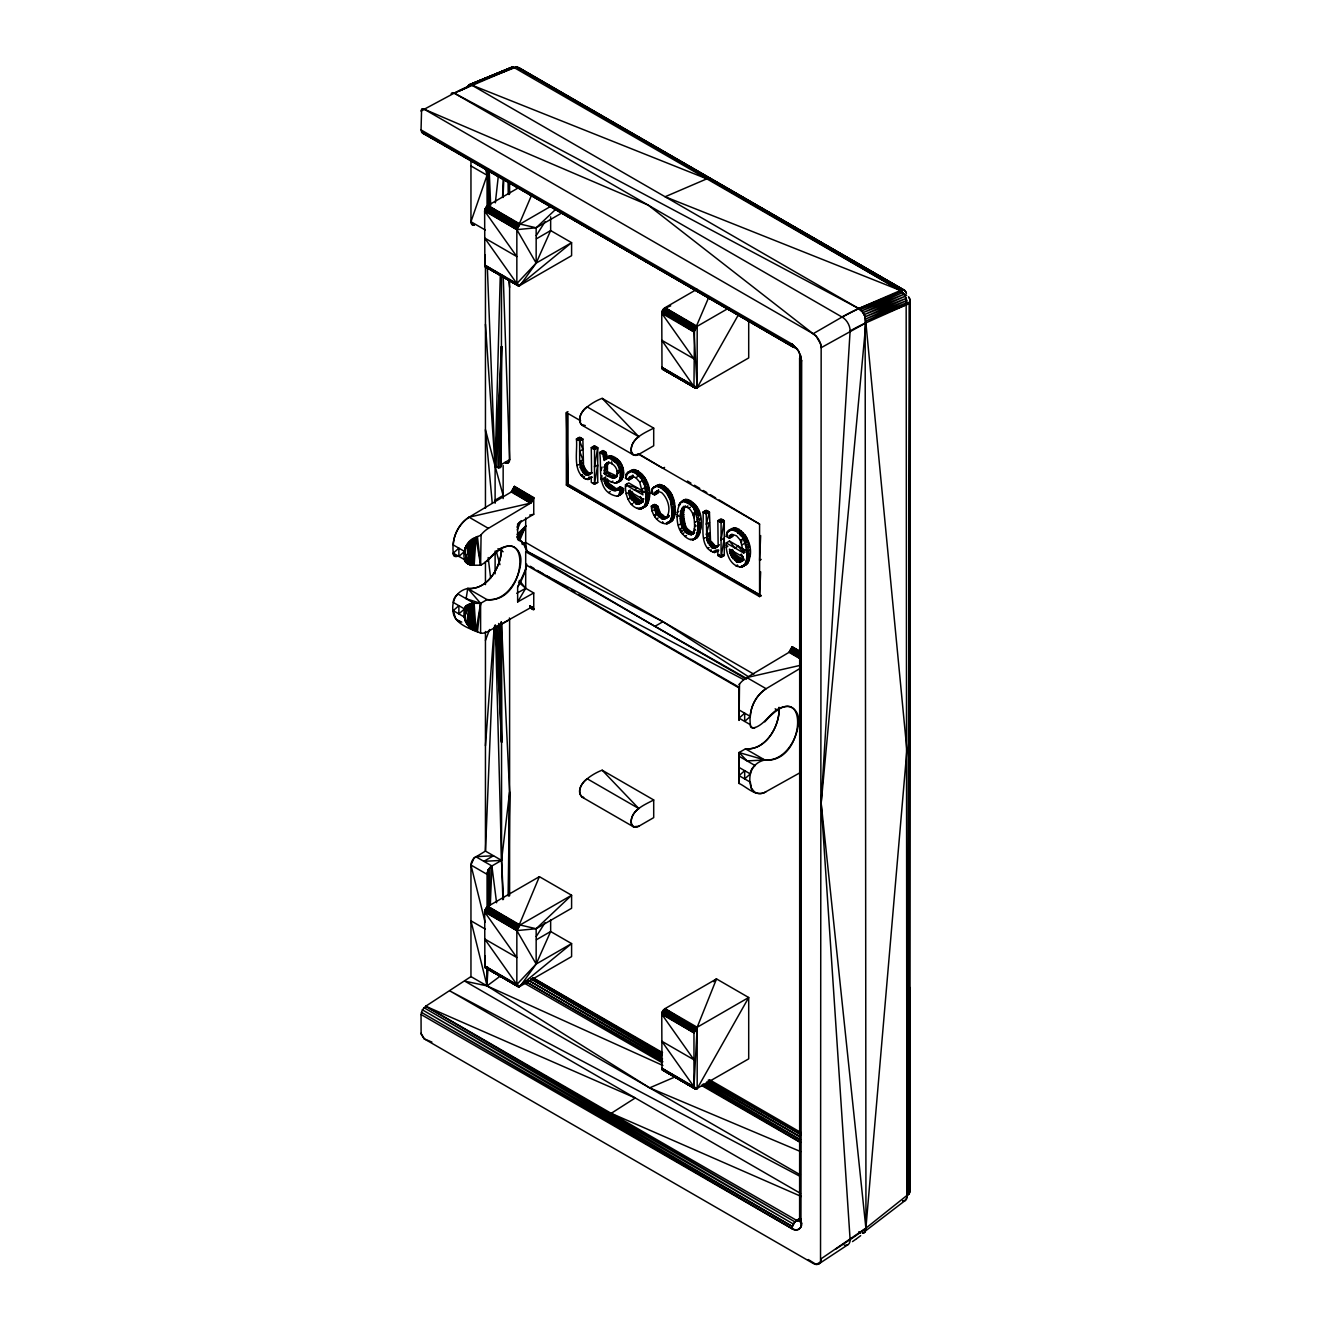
<?xml version="1.0" encoding="UTF-8"?>
<svg xmlns="http://www.w3.org/2000/svg" width="1331" height="1331" viewBox="0 0 1331 1331"><rect width="100%" height="100%" fill="white"/><g stroke="black" fill="none" stroke-linecap="round" stroke-linejoin="round"><path stroke-width="1.5" d="M620.329 486.763L617.102 488.627L618.066 489.509L618.715 487.695L619.68 488.593L613.874 490.573L613.857 487.396L606.137 485.565L604.191 481.156L604.191 477.912L605.805 476.98L604.191 479.543L605.788 480.225L606.137 485.565C609.282 489.509 615.371 492.969 619.68 488.593L620.329 486.763L623.557 488.627L623.557 490.823L621.627 494.051L617.102 496.247C595.539 492.187 602.178 467.996 599.665 452.457L602.893 450.593L606.104 452.44L607.402 458.663L605.805 458.163L609.032 456.317L608.383 458.03L615.155 457.681L615.155 461.94L618.066 462.29L621.943 465.417L620.013 471.823L623.557 473.952L619.68 479.243L620.645 480.125L616.453 482.82L620.961 480.624C627.733 472.023 620.828 457.032 609.997 455.784L604.84 458.696L604.191 460.526L602.893 454.304L599.665 452.457M801.312 772.013L766.14 791.612C756.557 797.968 747.107 787.103 739.054 783.427L739.054 752.547L745.493 748.837C765.907 750.568 779.7 726.16 779.201 707.959M739.054 689.109L739.054 720.404L739.52 683.951M800.596 630.445L800.164 356.558L799.681 1220.394L801.678 1223.122C802.51 1228.513 796.287 1232.107 792.028 1228.696L421.045 1014.505L422.393 1009.846L425.704 1006.236L470.958 976.605L470.958 865.034L474.002 858.096L485.449 851.091L494.683 625.32M492.27 503.384L485.449 429.663L495.115 466.233L500.14 467.497L501.205 466.233L501.554 346.31L495.115 466.233L495.115 503.251M617.102 473.42C617.667 468.695 614.273 464.419 609.997 462.772L606.77 463.088L604.84 465.218L604.191 473.553C607.369 476.831 617.817 481.406 617.102 473.42L618.715 472.488L617.102 471.224L618.715 470.292M451.176 93.802A4.559 2.712 61.8 0 1 454.237 93.153L842.057 317.044A11.38 7.021 60 0 1 850.11 330.986L821.16 803.225L865.899 1228.147L865.15 1232.073L862.405 1233.305L905.263 1200.446L906.96 1197.218L909.955 299.941L908.99 297.395M508.908 895.896L509.607 791.962L501.554 624.272A6.838 3.943 60 0 0 501.205 622.01L501.554 742.332L495.631 625.237M481.09 633.29C471.39 629.164 458.297 625.62 453.854 615.355C450.427 603.858 454.736 591.263 467.747 588.468L487.063 599.632C506.762 601.512 520.022 578.469 520.87 561.05C521.336 554.228 517.127 545.86 509.374 546.109C496.363 546.126 490.74 560.151 480.607 565.226L474.169 565.226L474.435 537.924L480.607 535.328A22.777 13.144 -60 0 1 488.377 528.357L530.587 503.135L533.748 497.594L514.432 486.447L511.27 491.988L469.061 517.193C456.716 525.046 450.976 540.852 453.588 555.01L454.653 556.275L458.08 555.942M487.262 969.284L487.063 985.905L649.644 1087.86L800.746 1151.631M488.011 906.96L488.477 869.576L491.888 865.965L501.554 860.392L509.607 791.962L508.109 895.896M500.14 467.497L501.554 346.31L496.713 467.164A6.838 3.943 60 0 0 501.554 464.369L509.607 459.727L509.607 279.543M498.493 467.797L501.554 346.31M487.529 967.521L487.063 985.905L662.888 1065.482M489.109 906.211L490.107 867.396M500.256 275.833L495.115 466.233L503.151 495.515L495.115 500.157M864.252 1232.855L865.965 1229.628L865.15 316.761L862.405 311.704L858.728 308.542L471.473 84.968L468.196 85.733L513.666 67.315L899.723 290.191A11.397 6.572 -60 0 1 906.444 293.552M903.05 1200.878A11.38 5.79 51.7 0 0 906.893 1195.72L906.161 298.41L904.082 294.251L899.723 290.191L516.594 66.949L470.891 84.685M502.602 197.071L503.218 178.371M739.054 783.427L739.054 752.547L764.809 759.984C785.207 761.748 799.033 737.307 798.517 719.123C798.5 712.201 792.694 705.147 785.307 706.578C771.265 708.292 766.523 724.779 753.363 728.09L750.651 726.526C748.039 712.368 753.795 696.562 766.14 688.709L801.312 667.696M501.454 547.607C501.953 565.791 488.128 590.232 467.747 588.468L466.116 598.7L480.607 603.342L487.063 599.632C529.222 603.925 532.383 509.74 487.063 561.516M487.812 967.288L487.063 985.905L464.835 981.163L800.38 1174.874M490.307 905.263L491.888 865.965L475.783 856.682A6.838 3.943 -60 0 0 470.958 865.034L485.1 922.233M473.071 629.829L474.169 603.342L458.08 594.059A6.838 3.943 -60 0 0 453.239 602.427L464.519 608.933C462.406 617.667 466.482 626.685 474.435 630.661L474.169 603.342L480.607 603.342L480.607 633.257A22.777 13.144 -60 0 0 488.377 631.26L530.587 607.735C534.28 605.904 534.912 612.759 530.237 607.601M760.65 535.561L759.585 560.351L761.182 559.419M760.65 571.814L759.585 596.604L566.357 485.05L566.357 412.543L567.971 411.612M502.985 197.537L503.85 179.119M485.199 254.703L485.166 266.699L519.473 285.683L571.598 255.668L571.598 242.658L550.651 230.562L536.493 238.748M485.199 955.641L485.166 967.637L519.473 986.637L571.598 956.606L571.598 943.596L550.651 931.517L536.493 939.686M694.898 1088.841L693.967 1086.762L693.967 1032.839L694.898 1029.662L697.178 1027.266L748.704 997.518L697.178 1088.608L694.898 1088.841L693.967 1086.762L697.178 1027.266L716.511 978.917L748.704 997.518L748.704 1058.86L695.997 1089.041L661.989 1069.409L661.757 1014.239L662.705 1011.078L664.984 1008.665L716.511 978.917L713.549 981.712M474.435 537.924C462.988 541.734 458.18 566.141 474.169 565.226L475.899 537.175L480.607 565.226L481.09 534.746M693.95 517.776C692.902 512.502 689.608 506.562 683.618 506.362C677.229 514.565 679.609 532.816 691.355 534.763C696.878 529.372 693.518 521.136 694.166 514.481M471.773 628.914L474.169 603.342L470.575 627.949L472.555 603.425L470.991 603.658L469.427 626.901L472.555 603.425L474.169 603.342L475.899 631.41L480.607 603.342L467.747 588.468C487.445 590.249 500.622 567.339 501.554 549.903M847.248 1245.034A11.38 6.572 56.5 0 0 850.11 1239.61L821.16 803.225L865.899 322.884L865.15 316.761L863.07 312.602L858.728 308.542L454.237 93.153L424.256 109.242L421.594 109.358L421.045 129.906L422.393 133L794.956 347.524L421.361 131.736L793.376 347.191L421.045 129.906L792.028 344.097L797.385 349.071L800.929 356.126L800.929 1226.949L798.85 1229.378L795.722 1229.96L792.028 1228.696L421.361 1012.309L792.344 1226.483L792.028 1228.696A6.838 3.943 -60 0 1 796.687 1220.427L800.064 1218.198M485.449 745.743L494.2 627.234M473.071 538.756L474.169 565.226L470.575 540.636L472.555 565.159L469.494 564.51L464.519 551.433L453.239 544.928C453.705 533.914 459.861 523.233 469.061 517.193L530.587 503.135L511.853 491.572L531.169 502.735L512.435 491.039L531.751 502.186L513.001 490.357L532.317 501.504L513.5 489.575L532.833 500.739L513.916 488.76L533.232 499.907L514.215 487.928L533.531 499.075L514.382 487.146L533.698 498.293L514.432 486.447L511.27 491.988L530.587 503.135L533.748 497.594L533.748 514.265L517.643 523.882L517.643 538.805A38.715 22.344 -60 0 1 526.727 551.167L654.919 626.352L745.909 678.061M517.376 986.238L484.867 967.138L518.874 986.787L484.867 967.138L484.7 911.286L487.861 906.411L539.388 876.663L571.598 895.247L571.598 908.274L536.16 928.722L516.844 930.585L484.634 911.985L484.867 910.487L487.861 906.411L520.072 924.995L536.16 928.722L571.598 895.247L520.072 924.995L517.792 927.408L516.844 930.585L516.844 984.491L518.308 986.77L485.166 967.637L518.874 986.787L571.598 943.596L536.16 964.043L516.844 984.491L517.792 986.587M748.704 321.104L748.704 357.923L697.178 387.67L694.898 387.903L693.967 385.807L694.483 329.556L697.178 326.311L729.172 307.844M755.143 727.458A6.838 3.943 -60 0 1 750.318 724.663L739.054 718.158L744.678 713.183L744.678 721.402L750.318 716.444C750.784 705.43 756.923 694.749 766.14 688.709L746.824 677.562A22.777 13.144 -60 0 0 739.054 684.533M800.963 651.874L792.178 646.799L789.017 652.34L746.824 677.562L800.397 665.317M636.8 472.039L637.116 474.618L640.344 472.771L640.66 475.35L645.186 478.278C641.858 487.379 652.656 505.88 639.063 508.924C628.748 506.645 624.921 494.234 625.503 484.783L628.714 482.92L644.404 491.988M658.429 490.274L657.78 493.169L654.553 495.032L651.325 493.169L651.974 489.176L653.904 487.03L659.71 484.501C666.365 485.815 670.974 491.688 673.27 497.761L670.059 499.624L666.831 493.402L666.165 487.678L662.622 486.946L668.428 492.47L671.007 493.202C667.863 502.802 677.396 517.177 666.831 523.865C657.88 523.932 651.624 514.465 651.325 506.213L654.553 504.349L657.78 506.213L660.359 513.15L664.884 516.844L668.761 516.91M653.904 487.03L656.499 486.347L661.008 487.878L664.884 491.206L668.112 489.342L671.656 498.692L673.919 500.306L672.954 503.784L670.691 502.17L671.989 494.849L668.761 496.696M576.423 439.03L579.65 440.894L579.65 461.574L583.194 462.622L579.967 464.469L583.51 465.517L582.895 472.156L585.457 474.718L588.036 475.117L591.596 473.137L591.28 447.615L594.491 445.752L597.719 447.615L597.719 482.421L594.508 484.284L591.28 482.421L591.28 476.98L589.65 478.544L585.457 479.06C572.097 470.941 577.754 451.592 576.423 439.03L579.634 437.184L582.862 439.047L583.51 465.517L586.106 470.292L588.685 472.854L591.263 473.254M691.687 503.717L694.582 504.083L694.25 506.296L691.355 505.93L691.687 503.717L696.845 511.054L699.108 512.136L698.143 515.064L695.88 513.982L697.178 507.211C679.026 483.902 672.005 519.34 681.023 532.051C698.975 555.376 706.744 519.606 697.178 507.211L693.95 509.074C697.877 518.341 700.522 530.936 693.95 539.521L699.108 534.979L696.845 534.13L700.722 528.84L697.827 526.527L699.424 523.432M865.899 1228.147L906.91 750.135L865.899 322.884L906.91 304.533L909.14 302.486L909.14 1193.707L865.899 1228.147L821.16 1258.743A11.114 6.405 60 0 1 820.528 1261.954L816.219 1264.433A11.114 6.405 60 0 1 813.125 1263.385L424.256 1038.879L421.112 1034.087L421.045 1014.505M468.412 625.836L470.991 603.658L469.494 604.074L467.464 624.738L470.991 603.658L472.555 603.425M628.082 472.122L630.661 471.44L635.186 472.954L639.063 476.282L642.274 474.435L645.834 483.785L648.097 485.399L645.735 492.104L649.162 492.553L645.951 498.759L648.946 498.942L645.735 500.805L648.097 502.802L645.186 506.562L639.063 508.924L640.993 508.958C656.882 501.937 649.245 473.204 633.889 469.577L628.082 472.122L626.136 474.269L625.503 478.245L628.731 480.108L631.942 478.262L632.591 475.367M666.831 523.865C678.028 520.571 675.566 506.362 673.27 497.761M745.144 550.152L729.455 541.068L726.227 542.932C725.511 552.764 730.187 566.856 741.733 567.106C757.638 560.118 749.969 531.352 734.612 527.741L726.876 532.433L726.227 536.41L729.455 538.273L732.682 536.41L732.998 534.962L730.103 535.378L729.455 538.273M694.25 506.296L693.95 509.074C693.301 504.865 680.191 499.092 682.321 502.436M461.774 622.126L455.818 619.231L453.239 610.646L458.879 605.672L458.879 613.89L464.519 608.933L466.116 605.921L470.991 603.658M495.332 202.828L498.326 175.958M477.43 632.075L480.607 603.342M655.201 517.16L655.518 514.398L653.904 515.33M472.555 565.159L469.427 541.684L470.991 564.926L467.464 543.847L469.494 564.51L466.715 563.129L464.885 548.721M693.301 532.084L694.266 532.417L692.969 533.847L690.074 534.563L690.706 531.768L684.899 531.585C686.879 523.116 680.391 514.049 685.548 505.93M687.811 531.951L692.969 533.847L693.285 532.716L687.495 533.615L688.127 529.721L685.232 529.372L683.934 526.444L681.988 517.709L683.602 514.615L680.707 512.302L684.899 507.194L682.321 507.793M469.494 604.074L466.632 623.59L464.519 617.151L466.715 605.455L469.494 604.074L464.519 617.151L464.885 619.847M592.228 472.738L589.017 474.585L589.966 473.054L584.176 473.437L584.791 468.429L581.58 470.292L582.895 472.156L586.106 470.292M582.862 439.047L579.65 440.894L582.862 449.379L579.65 451.242L582.862 459.711L579.65 461.574L580.299 467.381L581.58 470.292L581.913 466.449L584.492 471.224L587.387 471.573L586.755 474.917L589.65 474.185M608.383 456.716L611.611 456.167L611.944 459.544L618.383 460.077L617.75 465.085C620.396 470.242 622.143 477.796 617.75 482.471L615.172 483.17L611.295 482.022L604.191 477.912M715.579 547.657L718.158 546.209L716.228 547.257L710.737 546.509L709.44 512.119L706.212 510.255L702.984 512.102C704.332 524.015 698.06 548.139 714.614 552.548L717.842 550.052L717.842 555.493L721.069 557.356L724.28 555.493L724.28 520.687L721.053 518.824L717.842 520.687L718.158 546.209L714.614 548.189L712.018 547.79L706.861 540.453L706.212 513.966L702.984 512.102M713.632 546.858L716.544 546.126L713.316 547.989L713.965 544.645L711.07 544.296L706.545 537.541L707.826 533.714L709.756 535.694L708.142 543.364L711.37 541.501L715.246 545.926L717.825 546.326L714.614 548.189L718.158 546.209M470.958 865.034L487.063 874.334L488.477 869.576L487.063 874.334L487.063 907.393M696.962 289.26L664.984 307.727L661.757 313.301L661.989 368.454L695.997 388.103L697.178 387.67L693.967 331.901L709.074 296.563M766.14 791.612C760.933 795.339 752.265 793.742 750.934 786.871C747.506 775.374 751.815 762.779 764.809 759.984C806.985 764.293 810.13 670.109 764.809 721.868M800.946 652.19L792.178 646.799L789.017 652.34L801.312 659.444M651.325 506.213L654.553 508.076L657.131 515.014L661.657 518.707L665.55 518.774C672.022 511.403 668.295 498.726 661.657 492.603L657.131 491.072L655.201 492.137L654.553 495.032M691.355 534.763L694.582 532.916L692.004 532.5L686.829 528.44L683.618 530.304L684.899 523.516L682.637 522.434L683.934 519.14L680.391 516.461L681.988 513.367L682.637 509.374L681.672 509.058L683.934 506.861M698.143 534.646L696.845 537.158L695.88 536.842L700.073 532.267L698.792 531.751L701.038 524.68L697.827 526.527L701.038 522.501L697.827 524.347L700.389 518.308L697.178 520.171L699.757 514.132L696.529 515.995M501.205 466.233L501.554 275.883M503.201 275.783L509.607 459.727L508.176 462.855L504.765 462.506M584.176 478.328L584.492 476.648L580.948 475.367L582.545 474.435M687.495 507.51L687.811 505.83M710.737 551.4L711.053 549.72M468.063 563.911L464.519 551.433L465.318 547.44M620.961 480.624L617.75 482.471L622.908 477.38L621.943 473.254L623.224 469.959L618.715 467.264L619.664 461.375L616.453 463.221L609.997 458.43L606.77 457.648M741.417 542.449L742.066 539.338L740.452 540.27L743.663 553.014L745.277 552.082L743.663 550.818L745.277 549.886M466.715 605.455L464.519 608.933L464.802 607.585M628.731 480.108L629.363 477.23L632.275 476.814L630.328 479.177L627.117 479.177M731.068 534.846L731.068 537.341L727.841 537.341M631.942 491.322L635.17 498.609L641.625 502.336L637.116 504L637.116 500.273L630.994 498.826L632.591 493.319L630.328 492.254L628.731 493.185L630.012 497.178L635.835 503.8L638.398 504.199L642.94 502.003L640.411 496.613M631.626 496.247L630.328 492.254L629.363 495.182L634.205 496.962L633.889 502.136L640.344 502.136L639.712 503.85L641.642 501.72L642.291 498.809L628.731 490.973L630.328 490.041L628.731 493.185L628.731 490.973M642.607 477.563L641.958 480.142L644.537 480.857M656.166 513.367L658.096 508.043L652.939 507.144L652.939 505.281L656.166 505.281L654.885 509.906L659.394 511.503L658.745 514.082L656.166 513.367L659.394 511.503M668.428 492.47L667.796 495.049L670.375 495.764M733.115 550.818L733.98 553.48L743.663 560.151L740.452 562.015L743.031 556.974L729.455 549.137L730.752 555.343L736.559 561.948L740.452 562.015L741.068 560.301L734.629 560.284L734.945 555.127L730.103 553.347L731.068 550.418L733.331 551.483L731.717 556.99L737.84 558.438L737.856 562.164L743.663 560.151L741.151 554.777M741.733 567.106L745.926 564.727L745.61 562.83L747.856 560.085L748.821 560.967L743.663 566.058C749.02 558.671 746.974 547.89 743.663 539.953L746.891 538.09L745.61 545.411L747.856 547.041L748.821 543.564L745.277 539.022L742.698 538.306L743.014 532.583L739.786 534.446L735.927 531.119L731.401 529.605L728.822 530.287M726.227 536.41L727.841 535.478L726.56 534.413L727.841 531.352L733.331 528.091L733.664 530.354L741.084 530.919L741.4 533.515L745.926 536.443L744.961 542.865L748.172 541.002M457.199 556.358A6.838 3.943 -60 0 1 453.239 553.147L458.879 548.172L458.879 556.408L464.519 551.433L465.917 546.192M605.788 480.225L604.823 483.735L608.051 481.872L607.402 479.293L604.191 481.156M607.402 479.293L606.437 482.804L610.313 487.213L610.646 489.259L616.769 489.858L617.085 488.71L614.19 489.442M645.735 492.104L648.946 490.241L644.87 487.262L646.151 479.925L642.94 481.789L644.221 484.717L647.448 482.854M589.017 478.944L589.966 477.413L586.755 479.276M713.316 552.348L716.544 550.485L713.316 552.348L713.632 551.217M468.063 604.657L464.519 617.151L465.318 621.144M616.453 476.298L615.172 477.713L615.804 475.999L612.909 476.731L612.576 477.862L616.785 476.797M668.129 514.814L669.077 515.713L667.147 517.842L662.938 518.907L666.165 517.044C664.785 520.837 670.142 514.698 664.236 519.107M685.548 499.408L682.337 501.271L686.846 499.607L686.513 500.739L683.618 501.471L684.25 499.757L679.093 504.299M600.963 470.608L602.028 467.081M602.028 475.799L600.963 479.31L602.577 478.378L601.279 481.123M909.955 1191.145L909.14 1193.707L909.955 299.941L909.955 1191.145L909.738 987.452M466.116 605.921L464.519 608.933L465.151 606.986M693.301 515.763L694.266 512.834L692.652 513.766M464.519 551.433L466.632 544.995L469.494 564.51M474.002 225.155L472.372 224.856L470.958 221.728L487.063 175.243L485.599 169.336M606.454 457.764L605.788 459.594L603.858 458.696L606.104 452.44L602.893 454.304M613.857 478.062L617.085 476.215L607.402 471.706L607.402 465.185L609.032 462.29L605.805 464.153L609.032 462.29M633.889 469.577L630.661 471.44L636.151 470.342L632.924 472.206L638.398 471.107L637.116 474.618L640.66 475.35L642.94 481.789M485.449 640.377L489.592 629.496M651.658 508.575L652.939 505.281M681.988 517.709L680.707 521.003L682.637 522.434M531.951 194.309L516.844 229.631L516.844 283.553L518.308 285.832L485.166 266.699L518.874 285.832L571.598 242.658L536.16 263.105L516.844 283.553L517.792 285.633M539.388 876.663L516.844 930.585L536.16 964.043L520.072 986.354L517.077 985.739L484.7 966.556L519.473 986.637L485.582 967.986M519.639 540.669L525.695 526.044L517.044 534.446M517.243 529.888L521.087 520.671M464.519 608.933L465.584 606.437M625.503 478.245L627.75 473.337L631.293 470.259M510.538 68.547L511.836 67.182L513.966 67.465A11.38 6.572 -60 0 1 520.388 69.811L516.594 66.949L904.664 290.441L906.145 292.521M606.77 455.036L603.542 456.882L604.507 453.372L601.279 453.389L601.279 451.525L604.507 451.525L605.156 455.951L607.086 456.849L605.788 459.594L604.84 458.696L609.997 455.784M517.077 527.209L519.656 521.935M518.325 540.486L525.695 526.044L516.694 537.142M616.769 489.858L617.102 488.627L620.329 490.49L618.399 495.897L623.557 490.823L620.329 492.67L621.943 487.695L618.715 487.695L618.715 489.558L621.943 489.558L621.943 491.738L620.013 494.966L617.102 496.247M625.503 486.946L627.101 483.852M616.769 482.238L619.68 480.957M632.591 469.926L627.75 473.337M658.096 485.416L652.939 488.111L651.658 491.172L652.939 494.1M733.015 528.673L730.103 529.938L736.875 528.507L737.856 532.783L741.4 533.515L743.663 539.953M689.691 384.06L696.595 387.953L661.806 367.872L694.183 387.055L697.178 387.67L738.605 314.432M594.491 445.752L592.894 448.547L596.105 448.547L596.105 446.684L592.894 448.547L592.877 446.684M518.058 188.02L487.279 205.872L484.634 211.047L484.867 266.2L518.874 285.832L484.867 266.2L517.376 285.283M562.73 212.444L536.16 227.784L520.072 224.057L487.861 205.473L484.634 211.047L516.844 256.6L484.634 237.999L516.844 283.553M552.049 205.59L520.072 224.057L517.077 228.133L516.844 229.631L536.16 263.105L520.072 285.416L517.077 284.801L484.634 264.969L520.072 285.416M670.708 305.864L663.786 308.676L661.757 313.301L693.967 358.854L661.757 340.254L694.898 387.903M530.22 607.485L533.748 609.631L533.748 592.961L517.643 601.928L517.643 587.004L525.446 569.868L526.727 564.178L525.695 564.777L525.695 551.749L526.727 551.167L662.971 621.71L748.504 676.764M695.997 327.26L694.183 330.387L661.989 311.803L662.705 310.123L663.786 308.676L695.997 327.26L664.402 308.126L696.595 326.711L664.984 307.727L661.989 311.803L693.967 331.901L697.178 326.311L664.984 307.727L661.757 313.301L693.967 331.901M486.68 907.359L484.867 910.487L516.894 929.87L484.7 911.286L516.844 930.585L520.072 924.995L517.077 929.088L484.867 910.487L487.861 906.411L519.473 925.394L487.279 906.81L518.874 925.943L517.077 929.088L485.166 909.655L517.376 928.239L485.582 908.807L517.792 927.408L486.098 908.041L518.308 926.626L486.68 907.359L518.874 925.943M697.178 1088.608L661.757 1068.161L661.989 1069.409L695.414 1089.024L662.289 1069.891L696.595 1088.891L661.806 1068.81L694.183 1087.993L697.178 1088.608L697.178 1027.266L664.984 1008.665L661.757 1014.239L693.967 1059.792L661.757 1041.208L693.967 1086.762M664.984 1008.665L661.757 1014.239L693.967 1032.839L697.178 1027.266L693.967 1032.839L661.806 1013.54L694.017 1032.124L661.989 1012.741L663.786 1009.613L695.997 1028.214L694.183 1031.342L661.989 1012.741L664.984 1008.665L695.997 1028.214M517.643 601.928L525.695 588.319L525.695 565.742M648.946 498.942L644.87 504.665L645.834 505.53L642.94 507.893M671.772 513.666L673.602 510.688L675 511.803L671.772 513.666L674.784 513.866L670.691 519.572L671.007 521.486L666.498 522.9L671.989 520.953M536.26 235.57L545.128 221.611M536.26 936.508L545.128 922.566M517.509 538.822L525.695 526.044M681.988 513.367L683.934 510.439L682.637 509.374M699.424 527.775L697.494 530.703L698.792 531.751M510.671 68.23L513.367 67.199L470.259 84.552M487.861 205.473L484.867 209.549L516.894 228.932L484.7 210.331L516.844 229.631L520.072 224.057L518.874 225.006L487.279 205.872L519.473 224.457L487.861 205.473L484.634 211.047L516.844 229.631L536.16 227.784L555.36 209.649M697.178 1027.266L694.183 1031.342L662.289 1011.909L694.483 1030.493L662.705 1011.078L694.898 1029.662L663.221 1010.296L695.414 1028.88L663.786 1009.613M486.68 206.405L484.867 209.549L517.077 228.133L518.874 225.006L486.68 206.405L518.308 225.688L486.098 207.087L517.792 226.47L518.874 225.006M616.785 474.851L618.715 472.488M631.942 478.262L630.328 477.33L630.328 479.177L629.047 478.661L630.345 476.698M654.885 493.585L656.815 491.206L658.096 491.721L656.166 494.1L654.885 493.585L658.096 491.721M731.717 534.446L729.787 536.826L731.068 537.341L732.998 534.962M611.295 477.663L614.506 475.799L607.735 475.616L610.962 473.753L604.191 473.553L607.402 471.706L604.191 470.309L607.402 468.445L604.191 467.048L608.051 463.354L604.84 465.218M674.784 513.866L671.556 515.729L673.919 517.709L668.761 522.817M690.074 539.471L695.564 538.589L696.845 537.158M589.982 474.069L591.28 472.638M651.974 489.176L657.131 485.183M730.103 530.57L732.033 528.424M716.544 547.141L719.455 544.778M739.054 756.274L755.143 765.575A6.838 3.943 -60 0 0 750.318 773.927L744.678 778.901L744.678 770.682L739.054 775.657L750.318 782.162L751.433 788.301L754.943 792.527M800.197 1218.248L794.956 1221.875L792.344 1226.483L422.393 1009.846L793.376 1224.038L423.973 1007.683L794.956 1221.875L425.704 1006.236L635.253 1097.959L611.195 1113.332L801.295 1196.486M619.364 481.556L622.259 479.193L619.031 481.04M644.537 506.961L647.448 504.615L644.221 506.462M670.375 521.885L673.27 519.523L670.059 521.386M695.564 538.589L698.459 536.243L695.231 538.09M745.277 565.126L748.172 562.763L744.961 564.627M627.117 473.204L630.328 471.34M605.805 464.153L608.383 462.922M500.855 975.656L487.063 985.905L470.958 976.605M856.598 1238.695L860.675 1235.667M856.083 1239.061L852.505 1241.59M653.704 428.116C645.036 432.741 631.41 437.966 631.16 449.961C630.495 454.237 635.453 457.082 638.813 454.37L653.704 445.769L653.704 428.116L602.178 398.368C594.391 400.98 572.596 413.375 581.88 425.155L633.406 454.903L638.813 454.37M653.704 799.964C645.036 804.59 631.41 809.814 631.16 821.809C630.495 826.085 635.453 828.93 638.813 826.235L653.704 817.633L653.704 799.964L602.178 770.216C594.391 772.845 572.596 785.24 581.88 797.019L633.406 826.767L638.813 826.235M800.979 1218.63L796.687 1220.427L425.704 1006.236M835.585 1249.21L850.11 1239.61A216.637 120.639 -61.7 0 0 865.899 1228.164M847.864 1244.751L818.781 1263.918M602.178 398.368L638.813 436.718C633.373 440.162 628.049 449.462 633.406 454.903M602.178 770.216L638.813 808.566C633.373 812.01 628.049 821.31 633.406 826.767M801.096 1218.664L796.687 1220.427M656.815 491.206L658.745 490.141L655.201 492.137M716.228 551.616L718.158 550.552M746.891 564.194L741.4 566.157L745.926 564.727M578.037 439.962L581.248 438.115L581.264 439.979L578.037 439.962L578.037 438.099L581.248 438.115M594.508 449.479L597.719 447.615L594.508 466.882L597.719 465.018L594.508 484.284L594.508 449.479L591.28 447.615M577.072 465.517L578.669 464.586M601.279 453.389L604.507 451.525M580.299 467.381L583.51 465.517M424.556 109.225L421.045 111.105L421.994 109.042L424.256 109.242L813.125 333.748L842.057 317.044A228.017 127.21 -61.6 0 1 858.728 308.542L902.351 289.659L518.907 67.731L904.664 290.441L651.475 145.079M603.858 458.696L607.086 456.849M608.383 458.03L611.611 456.167M609.997 458.43L613.225 456.566M584.176 473.437L587.387 471.573M585.457 474.718L588.685 472.854M611.944 459.544L615.155 457.681M606.77 463.088L608.383 462.156M586.755 474.917L589.966 473.054M613.874 460.659L617.102 458.796M604.191 467.048L607.402 465.185M615.155 461.94L618.383 460.077M585.457 479.06L588.036 479.476L591.263 477.613L588.685 477.213M589.982 478.411L591.596 477.48L588.036 479.476M620.978 463.221L617.75 465.085L616.453 463.221M618.715 467.264L621.943 465.417M619.68 469.46L622.908 467.597M620.013 471.823L623.224 469.959M623.557 472.322L620.329 474.185L621.943 476.515L620.329 475.816M611.295 482.022L612.909 481.09M606.137 485.565L609.348 483.719L615.804 488.51L618.383 488.926L615.155 490.773M620.329 477.446L623.557 475.583M626.136 474.269L629.363 472.405M619.68 479.243L622.908 477.38M615.172 483.17L618.383 481.306M608.7 488.144L611.927 486.281M635.186 472.954L638.398 471.107M610.646 489.259L613.857 487.396M629.047 478.661L632.275 476.814M608.7 492.487L610.313 491.555M612.576 490.374L615.804 488.51M629.363 477.23L631.31 476.165L635.835 477.679L637.433 476.764M522.185 544.479L525.695 542.466L753.878 674.201M618.715 489.558L621.943 487.695M620.329 490.49L623.557 488.627L619.68 494.483L622.908 492.62L618.699 495.315M644.221 476.631L640.993 478.495L639.063 476.282M664.585 467.397L662.971 468.312L640.095 454.67M644.171 492.47L634.221 489.808L637.433 487.961L625.503 484.783L642.94 494.849L639.712 482.105L641.326 481.19M626.136 493.851L627.75 492.919M644.87 487.262L648.097 485.399M642.291 489.043L643.905 488.111M630.012 497.178L633.24 495.315L642.94 502.003L635.17 498.609L631.959 500.473M628.082 499.325L629.696 498.393M645.518 489.808L648.729 487.945M630.994 498.826L634.205 496.962M659.71 484.501L656.499 486.347L661.973 485.249L658.745 487.113L664.236 486.015L661.008 487.878L666.498 490.274L662.954 489.542M649.162 492.553L645.951 494.4L649.162 496.896L645.951 498.759M633.889 502.136L637.116 500.273M631.31 504.449L632.924 503.517M651.325 493.169L652.939 492.237M646.167 496.713L649.378 494.849M635.835 503.8L639.046 501.937L641.625 502.336L638.398 504.199M637.116 504L640.344 502.136M645.518 502.868L648.729 501.005M644.87 504.665L648.097 502.802M670.042 491.555L666.831 493.402L664.884 491.206M652.939 507.144L656.166 505.281M654.553 508.076L657.78 506.213M651.974 510.938L653.588 510.006M654.885 509.906L658.096 508.043M655.201 511.72L658.429 509.856M671.34 504.715L674.567 502.852L671.673 508.176L674.884 506.312L671.989 511.62L675.216 509.756M660.359 513.15L657.131 515.014L662.622 514.997L659.394 516.861L664.884 516.844L661.657 518.707M679.742 503.035L681.356 502.103M683.618 501.471L686.846 499.607M688.127 499.807L684.899 501.671L690.706 501.305L687.495 503.168L693.285 502.785L690.074 504.649M678.444 505.564L680.058 504.632M656.499 518.99L658.096 518.058M662.938 518.907L666.165 517.044M667.463 516.644L669.077 515.713M681.672 509.058L684.899 507.194M677.163 512.418L678.76 511.503M681.023 510.305L684.25 508.459M671.34 517.776L674.567 515.912M688.776 508.259L690.39 507.327M670.691 519.572L673.919 517.709M680.391 514.282L683.602 512.435M692.652 507.211L695.863 505.364L695.231 511.986L698.459 510.122M677.163 516.777L678.76 515.846L677.163 514.598M680.391 516.461L683.602 514.615M680.391 518.641L683.602 516.777M502.918 899.739L501.554 860.392L501.554 624.272L509.607 619.614A6.838 3.943 60 0 0 509.407 617.983M684.25 521.502L681.023 523.366L683.934 526.444L681.672 525.362M678.444 525.146L680.058 524.214M704.598 513.034L707.826 511.187L707.826 513.051L704.598 513.034L704.598 511.171L707.826 511.187M682.321 527.375L685.548 525.512L686.829 528.44M681.356 528.224L679.742 529.139L682.637 531.119L681.023 532.051M706.212 513.966L709.44 512.119L706.212 524.314L709.44 522.451L706.212 534.646L709.44 532.783M694.599 522.484L696.196 521.569M684.899 531.585L688.127 529.721M682.337 533.914L683.934 532.982M694.599 526.843L696.196 525.911L694.599 524.664M686.197 532.882L689.425 531.019M693.95 530.819L695.564 529.888L694.266 528.84M697.827 528.706L701.038 526.843M684.899 536.476L686.513 535.544M688.776 534.363L692.004 532.5M694.266 532.417L692.969 533.847M697.178 532.683L700.389 530.819M696.845 534.13L700.073 532.267M719.455 521.619L722.666 519.755L722.683 521.619L719.455 521.619L719.455 519.755L722.666 519.755M696.529 535.578L699.757 533.714M721.069 522.551L724.28 520.687L721.069 539.953L724.28 538.09L721.069 557.356L721.069 522.551L717.842 520.687M703.633 538.589L705.247 537.657M706.545 537.541L709.756 535.694M706.861 540.453L710.089 538.589L709.456 545.228L712.667 543.364M727.841 531.352L730.42 529.355M726.876 532.433L728.49 531.502M731.401 529.605L734.612 527.741M733.664 530.354L736.875 528.507M735.927 531.119L739.138 529.256M707.51 548.439L709.124 547.507M710.737 546.509L713.965 544.645M712.018 547.79L715.246 545.926M737.856 532.783L741.084 530.919M744.944 534.796L741.733 536.659L739.786 534.446M714.614 552.548L718.807 550.152M726.227 547.291L727.841 546.359L726.227 545.111M742.698 538.306L745.926 536.443M717.842 555.493L719.455 554.561M729.455 551.333L732.682 549.487M742.365 544.629L743.979 543.697M730.103 553.347L733.331 551.483M745.61 545.411L748.821 543.564M730.752 555.343L733.98 553.48L739.786 560.101L742.365 560.501L739.138 562.364M746.258 547.973L749.469 546.109L746.575 551.417L749.802 549.553L746.891 554.861L750.118 553.014L746.575 557.939L749.802 556.092L746.258 561.016L749.469 559.153M732.699 558.637L735.91 556.774L743.663 560.151M736.559 561.948L739.786 560.101M737.856 562.164L741.068 560.301M742.365 559.885L743.979 558.953L742.066 561.083M735.927 565.941L737.524 565.01L737.856 566.507M745.61 562.83L748.821 560.967M654.919 626.352L662.971 621.71M580.665 420.812L566.357 412.543L567.971 484.118L761.182 595.672L759.585 596.604L759.585 524.098L719.106 499.94M589.65 478.544L592.228 477.08M516.761 593.293L525.695 588.319L533.748 592.961M588.036 475.117L591.596 473.137M640.993 508.958L646.151 506.03M730.103 535.378L732.05 534.33L736.559 535.844L740.452 540.27M865.899 322.884L821.16 347.69L820.528 1261.954A11.613 6.705 60 0 1 816.219 1264.45L808.266 1259.542M842.057 317.044L858.728 308.542L901.203 291.173L860.209 309.524L902.701 292.537L861.689 310.888L904.082 294.251L863.07 312.602L905.263 296.247L864.252 314.598L906.161 298.41L865.15 316.761L906.727 300.59L865.732 318.941L906.96 302.669L865.965 321.021L906.91 304.533A11.38 6.572 0 0 0 908.507 296.83M460.293 90.608L467.797 87.047A223.175 128.841 -60 0 0 459.378 90.791M694.483 1088.492L661.989 1069.409L664.984 1070.024L662.705 1070.257M649.644 1087.86L676.115 1076.48M501.155 72.822L506.712 70.443M471.656 84.785L477.23 82.422M480.94 80.842L508.825 69.029M468.196 85.733L511.054 67.698M511.553 67.315L468.579 85.201L512.751 67.066L469.643 84.585M469.061 84.801L512.119 67.099M513.966 67.465L454.237 93.153A227.701 131.47 -60 0 1 471.473 84.968L706.844 178.836L665.101 196.755L899.723 290.191A11.38 7.653 65.8 0 1 906.91 304.5M485.582 267.049L487.861 266.816L486.098 267.232M663.786 1070.44L664.984 1070.024M530.587 607.735L532.833 607.552L533.748 609.631M905.263 1200.446L902.701 1200.828M666.498 522.9L670.042 522.002M743.347 566.191L739.786 567.089L744.944 565.259M521.918 543.397L525.695 542.466L525.695 517.826M529.721 515.097L533.748 514.265M597.719 482.421L592.894 483.353L596.105 483.353M638.813 436.718L587.287 406.97C580.915 409.482 574.975 425.571 585.191 425.504M637.116 508.342L640.66 507.993M475.783 856.682L493.502 855.75L483.835 861.323L501.554 860.392L495.382 625.287M719.455 556.425L722.683 556.425M642.274 507.061L644.221 507.094M663.786 308.676L695.414 327.942L663.221 309.341L694.898 328.724L662.705 310.123L694.483 329.556L662.289 310.972L694.183 330.387L697.178 326.311L697.178 387.67L661.757 367.223L662.705 369.303L695.414 388.086L662.289 368.953L667.846 371.282M584.475 425.637L581.88 425.155M638.813 808.566L587.287 778.818C581.514 781.829 575.275 794.723 583.777 797.519M642.291 498.809L643.905 498.975L642.291 499.907L643.239 500.789M607.418 486.847L610.313 487.213L610.646 485L607.751 484.634L608.051 481.872L609.348 483.719M715.246 550.285L717.825 550.685M612.909 476.731L615.471 477.13M662.705 369.303L686.23 382.13M422.393 133L449.179 147.791M581.88 797.019L583.111 797.452M457.864 621.011L460.376 621.96M431.91 1042.073L424.256 1038.879L421.045 1033.305M424.256 109.242L648.147 205.09L813.125 333.748L816.219 336.294L820.528 343.731A11.114 6.405 60 0 1 821.16 347.69L820.528 343.731A11.613 6.705 60 0 0 816.219 336.294A11.114 6.405 60 0 0 813.125 333.748M743.813 679.708L525.695 564.777L739.271 688.077M799.698 1176.155L450.177 991.113L800.547 1193.391M494.184 270.958L497.628 272.888M501.088 274.802L504.532 276.732M683.369 379.967L686.829 381.881M690.273 383.81L697.178 387.67M761.182 595.672L566.357 485.05L567.971 484.118L567.971 413.625M487.279 968.036L495.897 972.861M667.846 1072.22L681.655 1079.94M486.68 267.248L503.933 276.948M507.394 278.894L517.759 284.718M663.221 369.486L695.997 388.103L661.989 368.454L694.483 387.537M738.772 687.029L578.353 594.458M663.221 1070.44L695.997 1089.041L661.989 1069.409M452.773 149.854L481.589 166.375M485.183 168.438L521.203 189.069M524.797 191.132L537.408 198.369M541.002 200.432L546.409 203.527M550.002 205.59L553.613 207.653M557.207 209.716L562.614 212.81M566.207 214.873L569.818 216.936M573.411 218.999L577.022 221.062M582.412 224.157L586.023 226.22M598.617 233.457L602.228 235.52M629.23 250.993L634.637 254.088M531.169 76L534.763 78.063M547.324 85.284L552.714 88.378L549.104 86.382M563.495 94.551L568.869 97.645M572.463 99.709L576.057 101.772M579.65 103.835L599.399 115.181M602.993 117.244L624.538 129.606M628.132 131.669L631.726 133.732M635.32 135.795L640.71 138.89M644.287 140.953L647.881 143.016M572.43 99.858L576.024 101.921M588.568 109.175L593.959 112.286M604.723 118.492L610.114 121.603M637.017 137.143L640.61 139.223M653.172 146.46L656.749 148.54M669.31 155.794L672.904 157.857M678.294 160.968L681.871 163.048M685.465 165.111L689.059 167.19M701.603 174.444L706.994 177.539M710.588 179.618L714.165 181.681M717.758 183.761L723.149 186.872M733.913 193.078L739.287 196.189M742.881 198.269L753.645 204.475M766.207 211.729L769.784 213.809M782.345 221.046L785.939 223.126M791.329 226.237L794.906 228.3M798.5 230.379L802.094 232.443M807.468 235.554L811.061 237.633M814.655 239.696L818.232 241.776M830.794 249.013L836.184 252.125M839.761 254.204L843.355 256.267M846.949 258.347L852.322 261.458M863.087 267.664L868.478 270.775M872.055 272.838L882.819 279.061M895.38 286.315L898.974 288.378M903.034 293.336L906.627 295.399M423.973 133.35L663.487 271.624M667.097 273.704L794.956 347.524M470.958 165.959L487.063 175.243M470.958 159.753L470.958 221.728L485.266 229.997M637.915 453.854L759.585 524.098M657.78 493.169L656.166 492.237L656.166 494.1M731.068 535.478L732.682 536.41M722.666 554.561L724.28 555.493M800.913 652.573L792.128 647.498L800.829 652.922M800.746 653.355L791.962 648.28L800.613 653.737M800.447 654.187L791.662 649.112L800.264 654.553M800.047 655.018L791.263 649.944L799.815 655.368M801.295 656.799L790.747 650.709L800.979 657.165M800.73 657.481L790.181 651.391L800.413 657.78M800.131 658.03L789.599 651.94L799.815 658.246M469.061 517.193L488.377 528.357M525.695 551.749L746.441 679.193M497.927 548.738L503.151 551.749M775.158 708.791L778.751 710.87M739.054 709.939L750.318 716.444M453.239 553.147L464.519 559.652L466.715 563.129M530.021 606.37L533.531 608.4L529.971 606.287M530.187 606.969L533.698 608.999L530.154 606.853M739.054 767.421L750.318 773.927M453.239 610.646L464.519 617.151L465.917 622.392M485.266 929.088L470.958 920.819L487.063 985.905L487.063 967.304M532.982 977.819L662.539 1052.621M709.323 1079.641L801.229 1132.698M662.256 1054.684L530.903 978.834L661.873 1055.666M709.04 1081.687L800.813 1134.661M528.207 980.082L661.357 1056.964M706.345 1082.935L799.914 1136.957M525.03 981.113L661.773 1060.075M703.167 1083.966L800.33 1140.068M523.449 982.627L662.006 1062.62M701.587 1085.464L800.547 1142.614M520.072 986.354L484.634 965.907L516.894 985.14M726.227 542.932L743.663 553.014L738.173 546.109L734.945 547.973L729.455 541.068M735.91 556.774L742.365 560.501M517.643 538.805L523.449 543.381L526.727 551.167L525.695 542.466M532.849 977.886L661.64 1053.054M708.159 1080.206L801.179 1134.494M524.946 981.197L662.871 1061.772M702.286 1084.798L800.813 1142.364M530.287 566.274L533.847 568.354M537.408 570.45L542.749 573.578M546.309 575.674L549.869 577.754M553.43 579.85L567.672 588.202M571.232 590.282L574.792 592.378M706.744 1081.937L800.064 1136.558M528.141 980.198L662.555 1058.91M705.563 1084.1L800.563 1139.719M661.757 367.223L694.017 386.456M687.445 481.04L690.972 483.136M694.483 485.249L699.757 488.394M703.284 490.49L706.794 492.586M710.321 494.699L715.596 497.844M661.757 1068.161L694.017 1087.41M792.344 345.927L792.028 344.097L798.85 351.301L801.678 360.817L800.264 1221.925L800.164 356.558M800.264 359.62L801.678 360.817A6.838 3.943 0 0 1 800.447 356.209M738.173 561.033L732.366 554.411M635.17 498.609L639.046 501.937M518.508 581.963L525.695 588.319L519.29 580.366M635.835 477.679L639.712 482.105M739.054 752.547L747.09 760.916L764.809 759.984L745.493 748.837C766.007 750.518 780.166 725.678 779.034 707.293M484.634 911.985L516.844 957.538L484.634 938.954L516.844 984.491M741.251 554.079L743.031 556.974M466.116 562.664L464.519 559.652L464.802 561M465.584 562.148L464.519 559.652L465.151 561.599M632.924 475.234L633.573 476.931M696.845 511.054L698.143 515.064M496.18 551.017L499.94 564.677M671.656 498.692L672.954 503.784M662.622 521.752L662.954 523.266M602.893 450.593L603.209 452.424M611.611 461.84L611.944 463.887M501.205 622.01L501.554 624.272M508.492 279.211L509.607 287.363M496.579 902.751L491.888 865.965A6.838 3.943 -60 0 0 487.063 874.334M488.178 557.573L490.64 578.07M468.412 542.749L470.991 564.926M477.43 536.493L480.607 565.226M471.773 539.654L474.169 565.226M485.449 324.298L495.115 466.233L487.312 266.732M503.484 899.224L501.554 860.392L485.449 851.091L485.449 631.493M489.209 170.518L490.673 205.224M497.112 626.269L501.554 742.332L500.173 623.607M488.361 168.754L489.342 205.706M498.643 623.474L501.554 742.332M508.059 181.898L508.242 194.293M487.695 170.667L488.111 205.49M508.891 182.181L508.974 194.559M792.178 646.799L792.178 650.51M550.651 216.82L550.651 230.562L536.16 263.105L536.16 227.784M550.651 919.738L550.651 931.517L536.16 964.043L536.16 928.722M514.432 486.447L514.432 490.573M509.607 183.545L509.607 193.927M509.607 619.614L509.607 895.796M503.151 465.567L503.151 498.593M495.115 551.101L495.115 573.844M487.063 169.054L487.063 206.238M485.449 266.15L485.449 508.342M485.449 561.699L485.449 584.608M526.477 565.575A38.715 22.344 -60 0 1 517.643 587.004M850.11 330.97A216.637 120.655 -61.7 0 1 865.915 322.867M846.566 1245.217A11.38 6.572 56.5 0 1 844.336 1245.134M909.689 1189.831A11.38 6.572 0 0 1 906.91 1195.737M509.607 459.727A6.838 3.943 60 0 1 505.198 462.739M801.678 1223.122A6.838 3.943 0 0 1 800.447 1218.514M795.389 347.474A6.838 3.943 -60 0 1 792.028 344.097M474.452 225.072A6.838 3.943 -60 0 1 470.958 221.728M800.164 1218.863L799.681 1220.394L799.681 358.089L800.164 1218.863M517.376 227.302L517.077 228.133L485.166 208.701L517.376 227.302L517.792 226.47L485.582 207.869L517.376 227.302M800.63 1220.311L797.602 1220.876L800.63 1220.311M695.863 538.007L692.652 539.87L697.178 537.657L695.863 538.007M860.209 1232.872L858.728 1232.207L860.209 1232.872M527.575 73.937L523.981 71.874L527.575 73.954M559.902 92.488L556.308 90.425L559.869 92.604M533.232 607.918L529.721 605.888L533.232 607.918"/></g></svg>
